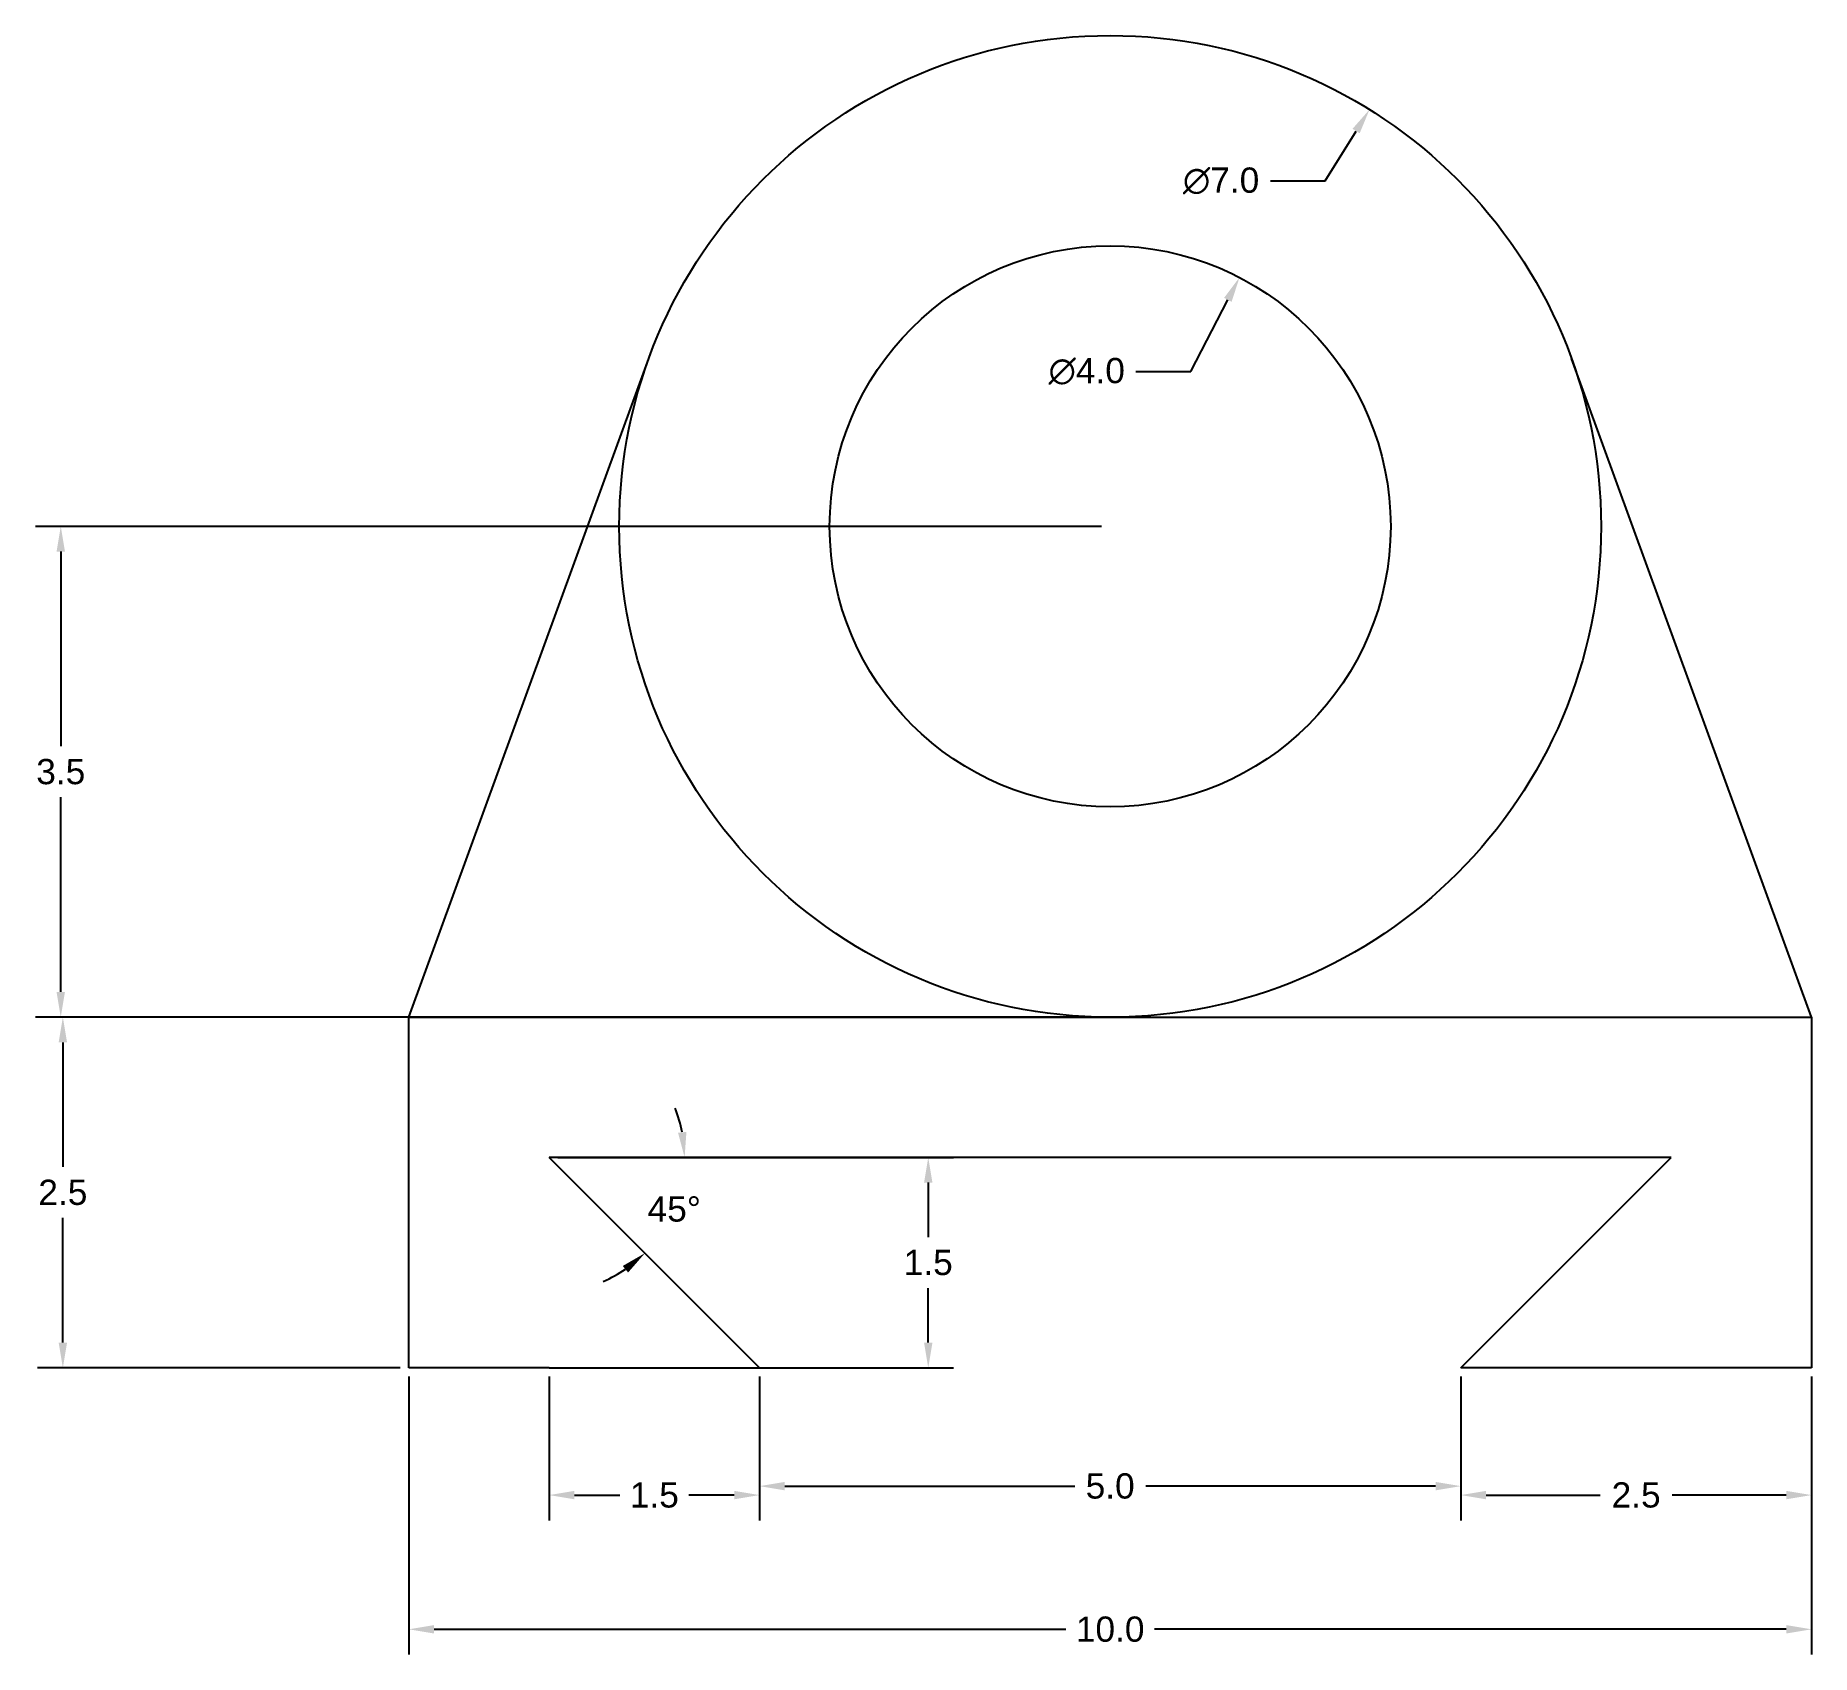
# Model space of a CAD drawing. Header units: centimetres. Extents: x -1.8 to 10.9, y -2.3 to 9.3.
import ezdxf

# ---------------------------------------------------------------- set-up
doc = ezdxf.new("R2010")
doc.units = ezdxf.units.CM
doc.header["$MEASUREMENT"] = 0
doc.layers.get('Defpoints').update_dxf_attribs({"color": 82})
doc.styles.get("Standard").update_dxf_attribs({"font": 'arial.ttf'})
doc.dimstyles.get("Standard").update_dxf_attribs({"dimtxt": 0.18, "dimasz": 0.18, "dimexe": 0.18, "dimexo": 0.0625, "dimgap": 0.09, "dimtad": 0, "dimtih": 1, "dimtoh": 1, "dimdec": 1, "dimzin": 0, "dimdsep": 46, "dimtxsty": 'Standard', "dimcen": 0.09, "dimadec": 0, "dimazin": 0, "dimtfac": 1, "dimtdec": 1, "dimtofl": 0, "dimtmove": 0, "dimatfit": 3, "dimfxl": 1, "dimtolj": 1, "dimtzin": 0, "dimarcsym": 0})

# ---------------------------------------------------------------- blocks, each defined once
blk = doc.blocks.new('*D2')
at = {"layer": 'Defpoints', "color": 0, "lineweight": -2, "transparency": 16777216}
for p, q in [((5.791, 5.775), (-1.809, 5.775)), ((-1.629, 5.595), (-1.629, 4.207)), ((-1.629, 2.455), (-1.629, 3.843)), ((5.791, 2.275), (-1.809, 2.275))]:
    blk.add_line(p, q, dxfattribs=at)
at = {"layer": 'Defpoints', "color": 0, "transparency": 16777216}
for p in [(5.853, 5.775), (-1.629, 2.275), (5.853, 2.275)]:
    blk.add_point(p, dxfattribs=at)
for points in [[(-1.659, 5.595), (-1.599, 5.595), (-1.629, 5.775)], [(-1.659, 2.455), (-1.599, 2.455), (-1.629, 2.275)]]:
    blk.add_solid(points, dxfattribs=at)
at = {"layer": 'Defpoints', "color": 0, "transparency": 16777216, "insert": (-1.629, 4.025), "char_height": 0.18, "attachment_point": 5}
blk.add_mtext('\\A1;3.5', dxfattribs=at)
blk = doc.blocks.new('*D3')
at = {"layer": 'Defpoints', "color": 0, "lineweight": -2, "transparency": 16777216}
for p, q in [((0.791, 2.275), (-1.794, 2.275)), ((-1.614, 2.095), (-1.614, 1.207)), ((-1.614, -0.045), (-1.614, 0.843)), ((0.791, -0.225), (-1.794, -0.225))]:
    blk.add_line(p, q, dxfattribs=at)
at = {"layer": 'Defpoints', "color": 0, "transparency": 16777216}
for p in [(0.853, 2.275), (-1.614, -0.225), (0.853, -0.225)]:
    blk.add_point(p, dxfattribs=at)
for points in [[(-1.644, 2.095), (-1.584, 2.095), (-1.614, 2.275)], [(-1.644, -0.045), (-1.584, -0.045), (-1.614, -0.225)]]:
    blk.add_solid(points, dxfattribs=at)
at = {"layer": 'Defpoints', "color": 0, "transparency": 16777216, "insert": (-1.614, 1.025), "char_height": 0.18, "attachment_point": 5}
blk.add_mtext('\\A1;2.5', dxfattribs=at)
blk = doc.blocks.new('*D4')
at = {"layer": 'Defpoints', "color": 0, "lineweight": -2, "transparency": 16777216}
for p, q in [((1.916, 1.275), (4.736, 1.275)), ((4.556, 1.095), (4.556, 0.707)), ((4.556, -0.045), (4.556, 0.343)), ((1.916, -0.225), (4.736, -0.225))]:
    blk.add_line(p, q, dxfattribs=at)
at = {"layer": 'Defpoints', "color": 0, "transparency": 16777216}
for p in [(1.853, 1.275), (1.853, -0.225), (4.556, -0.225)]:
    blk.add_point(p, dxfattribs=at)
for points in [[(4.526, 1.095), (4.586, 1.095), (4.556, 1.275)], [(4.526, -0.045), (4.586, -0.045), (4.556, -0.225)]]:
    blk.add_solid(points, dxfattribs=at)
at = {"layer": 'Defpoints', "color": 0, "transparency": 16777216, "insert": (4.556, 0.525), "char_height": 0.18, "attachment_point": 5}
blk.add_mtext('\\A1;1.5', dxfattribs=at)
blk = doc.blocks.new('*D5')
at = {"layer": 'Defpoints', "color": 0, "lineweight": -2, "transparency": 16777216}
for p, q in [((1.853, -0.287), (1.853, -1.313)), ((3.353, -0.287), (3.353, -1.313)), ((2.033, -1.133), (2.357, -1.133)), ((3.173, -1.133), (2.849, -1.133))]:
    blk.add_line(p, q, dxfattribs=at)
at = {"layer": 'Defpoints', "color": 0, "transparency": 16777216}
for p in [(1.853, -0.225), (3.353, -0.225), (1.853, -1.133)]:
    blk.add_point(p, dxfattribs=at)
for points in [[(2.033, -1.103), (2.033, -1.163), (1.853, -1.133)], [(3.173, -1.103), (3.173, -1.163), (3.353, -1.133)]]:
    blk.add_solid(points, dxfattribs=at)
at = {"layer": 'Defpoints', "color": 0, "transparency": 16777216, "insert": (2.603, -1.133), "char_height": 0.18, "attachment_point": 5}
blk.add_mtext('\\A1;1.5', dxfattribs=at)
blk = doc.blocks.new('*D6')
at = {"layer": 'Defpoints', "color": 0, "lineweight": -2, "transparency": 16777216}
for p, q in [((8.353, -0.287), (8.353, -1.313)), ((10.853, -0.287), (10.853, -1.313)), ((8.533, -1.133), (9.347, -1.133)), ((10.673, -1.133), (9.859, -1.133))]:
    blk.add_line(p, q, dxfattribs=at)
at = {"layer": 'Defpoints', "color": 0, "transparency": 16777216}
for p in [(8.353, -0.225), (10.853, -0.225), (10.853, -1.133)]:
    blk.add_point(p, dxfattribs=at)
for points in [[(8.533, -1.103), (8.533, -1.163), (8.353, -1.133)], [(10.673, -1.103), (10.673, -1.163), (10.853, -1.133)]]:
    blk.add_solid(points, dxfattribs=at)
at = {"layer": 'Defpoints', "color": 0, "transparency": 16777216, "insert": (9.603, -1.133), "char_height": 0.18, "attachment_point": 5}
blk.add_mtext('\\A1;2.5', dxfattribs=at)
blk = doc.blocks.new('*D7')
at = {"layer": 'Defpoints', "color": 0, "lineweight": -2, "transparency": 16777216}
for p, q in [((3.353, -0.287), (3.353, -1.249)), ((8.353, -0.287), (8.353, -1.249)), ((3.533, -1.069), (5.6, -1.069)), ((8.173, -1.069), (6.107, -1.069))]:
    blk.add_line(p, q, dxfattribs=at)
at = {"layer": 'Defpoints', "color": 0, "transparency": 16777216}
for p in [(3.353, -0.225), (8.353, -0.225), (3.353, -1.069)]:
    blk.add_point(p, dxfattribs=at)
for points in [[(3.533, -1.039), (3.533, -1.099), (3.353, -1.069)], [(8.173, -1.039), (8.173, -1.099), (8.353, -1.069)]]:
    blk.add_solid(points, dxfattribs=at)
at = {"layer": 'Defpoints', "color": 0, "transparency": 16777216, "insert": (5.853, -1.069), "char_height": 0.18, "attachment_point": 5}
blk.add_mtext('\\A1;5.0', dxfattribs=at)
blk = doc.blocks.new('*D8')
at = {"layer": 'Defpoints', "color": 0, "lineweight": -2, "transparency": 16777216}
for p, q in [((6.427, 6.88), (6.692, 7.39)), ((6.037, 6.88), (6.427, 6.88))]:
    blk.add_line(p, q, dxfattribs=at)
at = {"layer": 'Defpoints', "color": 0, "transparency": 16777216}
for p in [(6.775, 7.55), (4.931, 4)]:
    blk.add_point(p, dxfattribs=at)
blk.add_solid([(6.665, 7.404), (6.719, 7.376), (6.775, 7.55)], dxfattribs=at)
at = {"layer": 'Defpoints', "color": 0, "transparency": 16777216, "insert": (5.686, 6.88), "char_height": 0.18, "attachment_point": 5}
blk.add_mtext('\\A1;∅4.0', dxfattribs=at)
blk = doc.blocks.new('*D9')
at = {"layer": 'Defpoints', "color": 0, "lineweight": -2, "transparency": 16777216}
for p, q in [((7.385, 8.238), (7.607, 8.594)), ((6.995, 8.238), (7.385, 8.238))]:
    blk.add_line(p, q, dxfattribs=at)
at = {"layer": 'Defpoints', "color": 0, "transparency": 16777216}
for p in [(7.702, 8.747), (4.005, 2.803)]:
    blk.add_point(p, dxfattribs=at)
blk.add_solid([(7.581, 8.61), (7.632, 8.578), (7.702, 8.747)], dxfattribs=at)
at = {"layer": 'Defpoints', "color": 0, "transparency": 16777216, "insert": (6.644, 8.238), "char_height": 0.18, "attachment_point": 5}
blk.add_mtext('\\A1;∅7.0', dxfattribs=at)
blk = doc.blocks.new('*D10')
at = {"layer": 'Defpoints', "color": 0, "lineweight": -2, "transparency": 16777216}
for p, q in [((0.853, -0.287), (0.853, -2.27)), ((10.853, -0.287), (10.853, -2.27)), ((1.033, -2.09), (5.538, -2.09)), ((10.673, -2.09), (6.168, -2.09))]:
    blk.add_line(p, q, dxfattribs=at)
at = {"layer": 'Defpoints', "color": 0, "transparency": 16777216}
for p in [(0.853, -0.225), (10.853, -0.225), (10.853, -2.09)]:
    blk.add_point(p, dxfattribs=at)
for points in [[(1.033, -2.06), (1.033, -2.12), (0.853, -2.09)], [(10.673, -2.06), (10.673, -2.12), (10.853, -2.09)]]:
    blk.add_solid(points, dxfattribs=at)
at = {"layer": 'Defpoints', "color": 0, "transparency": 16777216, "insert": (5.853, -2.09), "char_height": 0.18, "attachment_point": 5}
blk.add_mtext('\\A1;10.0', dxfattribs=at)
blk = doc.blocks.new('*D11')
at = {"layer": 'Defpoints', "color": 0, "lineweight": -2, "transparency": 16777216}
for start, end in [(10.6977, 21.3954), (293.6046, 304.3023)]:
    blk.add_arc((1.853, 1.275), 0.965, start, end, dxfattribs=at)
at = {"layer": 'Defpoints', "color": 0, "transparency": 16777216}
for p in [(1.853, 1.275), (1.853, 1.275), (9.853, 1.275), (2.689, 0.792), (3.353, -0.225)]:
    blk.add_point(p, dxfattribs=at)
for points in [[(2.832, 1.457), (2.772, 1.451), (2.819, 1.275)], [(2.378, 0.501), (2.416, 0.454), (2.536, 0.592)]]:
    blk.add_solid(points, dxfattribs=at)
at = {"layer": 'Defpoints', "color": 0, "transparency": 16777216, "insert": (2.745, 0.906), "char_height": 0.18, "attachment_point": 5}
blk.add_mtext('\\A1;45°', dxfattribs=at)

msp = doc.modelspace()

# ---------------------------------------------------------------- linework, layer by layer
for p, q in [((0.853, 2.275), (2.565, 6.973)), ((10.853, 2.275), (9.142, 6.973)), ((0.853, -0.225), (0.853, 2.275)), ((0.853, 2.275), (5.853, 2.275)), ((5.853, 2.275), (5.853, 2.275)), ((5.853, 2.275), (10.853, 2.275)), ((10.853, 2.275), (10.853, -0.225)), ((9.853, 1.275), (1.853, 1.275)), ((3.353, -0.225), (1.853, 1.275)), ((8.353, -0.225), (9.853, 1.275)), ((1.853, -0.225), (0.853, -0.225)), ((1.853, -0.225), (3.353, -0.225)), ((10.853, -0.225), (8.353, -0.225)), ((8.353, -0.225), (8.353, -0.225)), ((10.853, -0.225), (8.353, -0.225)), ((10.853, -0.225), (9.853, -0.225))]:
    msp.add_line(p, q)
for radius in [3.5, 2]:
    msp.add_circle((5.853, 5.775), radius)

# ---------------------------------------------------------------- dimensions: what is measured, and where the dimension line sits
at = {"layer": 'Defpoints'}
for p1, p2, picture, middle in [((4.005, 2.803), (7.702, 8.747), '*D9', (6.644, 8.238)), ((4.931, 4), (6.775, 7.55), '*D8', (5.686, 6.88))]:
    dim = msp.add_diameter_dim_2p(p1=p1, p2=p2, dimstyle='Standard', dxfattribs=at)
    dim.commit()
    dim.dimension.update_dxf_attribs({"geometry": picture, "text_midpoint": middle, "dimtype": 163})
for base, p1, p2, picture, middle in [((-1.629, 2.275), (5.853, 5.775), (5.853, 2.275), '*D2', (-1.629, 4.025)), ((-1.614, -0.225), (0.853, 2.275), (0.853, -0.225), '*D3', (-1.614, 1.025)), ((4.556, -0.225), (1.853, 1.275), (1.853, -0.225), '*D4', (4.556, 0.525))]:
    dim = msp.add_linear_dim(base=base, p1=p1, p2=p2, angle=90, dimstyle='Standard', dxfattribs=at)
    dim.commit()
    dim.dimension.update_dxf_attribs({"geometry": picture, "text_midpoint": middle})
dim = msp.add_angular_dim_2l(base=(2.689, 0.792), line1=((9.853, 1.275), (1.853, 1.275)), line2=((3.353, -0.225), (1.853, 1.275)), dimstyle='Standard', dxfattribs=at)
dim.commit()
dim.dimension.update_dxf_attribs({"geometry": '*D11', "text_midpoint": (2.745, 0.906)})
for base, p1, p2, picture, middle in [((10.853, -2.09), (0.853, -0.225), (10.853, -0.225), '*D10', (5.853, -2.09)), ((1.853, -1.133), (3.353, -0.225), (1.853, -0.225), '*D5', (2.603, -1.133)), ((3.353, -1.069), (8.353, -0.225), (3.353, -0.225), '*D7', (5.853, -1.069)), ((10.853, -1.133), (8.353, -0.225), (10.853, -0.225), '*D6', (9.603, -1.133))]:
    dim = msp.add_linear_dim(base=base, p1=p1, p2=p2, dimstyle='Standard', dxfattribs=at)
    dim.commit()
    dim.dimension.update_dxf_attribs({"geometry": picture, "text_midpoint": middle})

doc.saveas('drawing.dxf')
